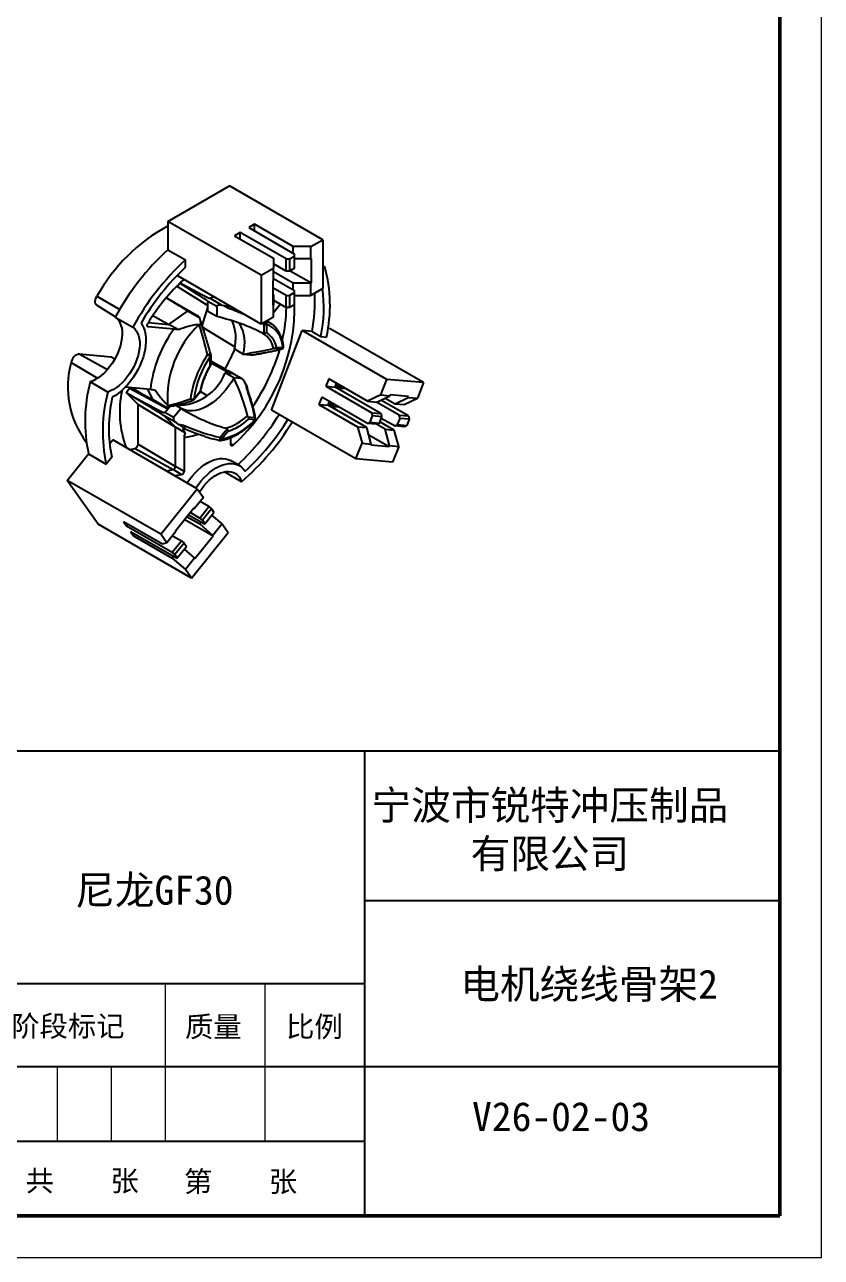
# Model space of a CAD drawing. Header units: millimetres. Extents: x 2517 to 77584, y 486 to 45347.
# Drawn here: x 3805.1 to 3843.5, y 1056 to 1115.4 of the extents above; entities that cross this region are included whole.
import ezdxf

# ---------------------------------------------------------------- set-up
doc = ezdxf.new("R2010")
doc.units = ezdxf.units.MM
for name, color, linetype, lineweight in [('实线', 7, 'Continuous', 25), ('引导线', 6, 'Continuous', 9), ('文本', 3, 'Continuous', 15), ('粗实线', 9, 'Continuous', 50)]:
    doc.layers.add(name, color=color, linetype=linetype, lineweight=lineweight)
doc.styles.get("Standard").update_dxf_attribs({"font": 'simfang.ttf'})

msp = doc.modelspace()

# ---------------------------------------------------------------- linework, layer by layer
at = {"color": 7, "linetype": 'Continuous', "lineweight": 25}
for p, q in [((3811.9997, 1105.8792), (3814.9696, 1107.5936)), ((3819.4668, 1104.9974), (3814.9696, 1107.5936)), ((3816.4969, 1103.283), (3811.9997, 1105.8792)), ((3811.9997, 1105.8792), (3811.9997, 1104.5153)), ((3816.1681, 1105.7383), (3815.8923, 1105.5791)), ((3815.8923, 1105.5791), (3818.0985, 1104.3055)), ((3818.0349, 1104.6607), (3816.1681, 1105.7383)), ((3816.1681, 1105.4199), (3816.1681, 1105.7383)), ((3815.4893, 1105.3465), (3815.2135, 1105.1873)), ((3815.2135, 1105.1873), (3817.0803, 1104.1096)), ((3817.6955, 1104.0729), (3815.4893, 1105.3465)), ((3815.4893, 1105.0281), (3815.4893, 1105.3465)), ((3818.8834, 1104.6607), (3819.4668, 1104.9974)), ((3819.4668, 1104.9974), (3819.4668, 1102.6458)), ((3811.9997, 1104.5153), (3812.8482, 1104.0254)), ((3818.8834, 1104.6607), (3818.0349, 1104.6607)), ((3818.0349, 1104.3423), (3818.0349, 1104.6607)), ((3818.0985, 1104.2076), (3818.0985, 1104.3055)), ((3818.8834, 1104.0728), (3818.8834, 1104.6607)), ((3812.8482, 1103.6683), (3812.8482, 1104.0254)), ((3817.0803, 1104.1096), (3817.0803, 1103.6197)), ((3817.6955, 1103.4849), (3817.0803, 1103.8401)), ((3817.6955, 1104.0729), (3817.8652, 1104.0729)), ((3817.6955, 1103.4849), (3817.6955, 1104.0729)), ((3817.8652, 1104.0729), (3818.0985, 1104.2076)), ((3817.8652, 1104.0729), (3817.8652, 1103.4849)), ((3818.0985, 1103.6197), (3818.0985, 1104.2076)), ((3818.8834, 1104.0728), (3818.0985, 1104.0728)), ((3818.9152, 1104.0911), (3818.8834, 1104.0728)), ((3818.9152, 1102.9153), (3818.9152, 1104.0911)), ((3819.4668, 1103.7422), (3819.5611, 1103.6878)), ((3819.5611, 1103.6878), (3819.4668, 1103.6142)), ((3816.4969, 1100.9313), (3812.4423, 1103.272)), ((3816.4969, 1103.283), (3817.0803, 1103.6197)), ((3816.4969, 1103.283), (3816.4969, 1100.9313)), ((3817.0803, 1103.0318), (3817.0803, 1103.6197)), ((3818.0349, 1102.8969), (3817.0803, 1103.448)), ((3817.0803, 1103.1296), (3818.0985, 1102.5418)), ((3817.8652, 1103.4849), (3817.6955, 1103.4849)), ((3818.0985, 1103.6197), (3817.8652, 1103.4849)), ((3817.8968, 1103.5032), (3818.9152, 1102.9153)), ((3812.4305, 1102.7572), (3813.9301, 1101.833)), ((3817.0803, 1103.0318), (3817.0485, 1103.0135)), ((3817.0485, 1103.0135), (3817.0485, 1101.8376)), ((3817.6955, 1102.3091), (3817.0485, 1102.6826)), ((3818.8834, 1102.8969), (3818.0349, 1102.8969)), ((3818.0349, 1102.5785), (3818.0349, 1102.8969)), ((3818.0985, 1102.4438), (3818.0985, 1102.5418)), ((3818.9152, 1102.9153), (3818.8834, 1102.8969)), ((3818.8834, 1102.309), (3818.8834, 1102.8969)), ((3819.4668, 1102.6458), (3818.8834, 1102.309)), ((3813.4816, 1101.2906), (3811.9177, 1102.1934)), ((3814.3544, 1101.7748), (3813.9301, 1102.0197)), ((3813.9301, 1101.833), (3813.9301, 1102.0197)), ((3814.6104, 1101.8327), (3814.0238, 1102.1713)), ((3817.0485, 1102.3642), (3817.0803, 1102.3459)), ((3817.0803, 1102.3459), (3817.0803, 1101.856)), ((3817.0803, 1102.0764), (3817.6955, 1101.7212)), ((3817.0803, 1101.4906), (3817.4019, 1101.8907)), ((3817.6955, 1102.3091), (3817.8652, 1102.3091)), ((3817.6955, 1101.7212), (3817.6955, 1102.3091)), ((3818.0985, 1102.4438), (3817.8652, 1102.3091)), ((3817.8652, 1102.3091), (3817.8652, 1101.7212)), ((3818.0985, 1101.8559), (3818.0985, 1102.4438)), ((3818.0985, 1102.309), (3818.8834, 1102.309)), ((3808.5787, 1101.8336), (3809.4807, 1101.2869)), ((3811.2788, 1101.3392), (3812.0421, 1100.9177)), ((3812.0421, 1100.9177), (3812.9454, 1101.5488)), ((3813.532, 1101.2101), (3812.9454, 1101.5488)), ((3813.6512, 1100.8428), (3813.9301, 1101.7272)), ((3813.9301, 1101.539), (3813.9301, 1101.833)), ((3814.3544, 1101.2941), (3813.9301, 1101.539)), ((3814.3544, 1101.7748), (3814.3544, 1101.2941)), ((3814.7149, 1101.8119), (3814.6104, 1101.8327)), ((3817.0803, 1101.856), (3817.0485, 1101.8376)), ((3817.0803, 1101.2681), (3817.0803, 1101.856)), ((3817.8652, 1101.7212), (3817.6955, 1101.7212)), ((3818.0985, 1101.8559), (3817.8652, 1101.7212)), ((3809.4682, 1101.264), (3810.3167, 1100.7742)), ((3812.2831, 1100.6891), (3811.0451, 1100.7998)), ((3811.0648, 1101.0051), (3812.0421, 1100.9177)), ((3812.5123, 1100.6462), (3812.0421, 1100.9177)), ((3813.56, 1101.1452), (3813.532, 1101.2101)), ((3813.6712, 1100.7823), (3815.2216, 1099.833)), ((3817.0803, 1101.2681), (3816.4969, 1100.9313)), ((3816.6297, 1100.4674), (3816.6297, 1100.9111)), ((3816.7456, 1100.929), (3816.7456, 1100.5207)), ((3817.0045, 1100.9335), (3816.7814, 1101.0956)), ((3819.8119, 1100.7038), (3819.7083, 1100.713)), ((3824.3091, 1098.1076), (3819.8119, 1100.7038)), ((3816.5631, 1100.4864), (3816.5731, 1100.4808)), ((3816.9877, 1096.7893), (3818.4726, 1100.6166)), ((3818.9455, 1100.5743), (3818.4726, 1100.6166)), ((3822.5455, 1098.2653), (3818.4726, 1100.6166)), ((3818.9455, 1100.5743), (3819.3698, 1100.3293)), ((3819.3698, 1100.3293), (3819.6376, 1100.3054)), ((3815.2016, 1099.73), (3815.6258, 1099.4851)), ((3816.4029, 1099.4989), (3816.3504, 1099.4847)), ((3816.5025, 1099.5198), (3816.5346, 1099.5259)), ((3817.4614, 1099.7277), (3817.1286, 1099.7575)), ((3817.2344, 1099.8253), (3817.5406, 1099.7979)), ((3807.7343, 1099.4916), (3809.2675, 1099.3545)), ((3809.2675, 1099.3545), (3809.4483, 1099.2554)), ((3814.042, 1098.96), (3814.042, 1099.3683)), ((3814.0772, 1098.9804), (3814.0772, 1099.4173)), ((3814.0772, 1099.0624), (3814.9765, 1098.5621)), ((3815.6258, 1099.4851), (3815.9863, 1099.4529)), ((3816.3504, 1099.4847), (3816.2686, 1099.4734)), ((3815.1803, 1098.3369), (3814.7561, 1098.5818)), ((3814.7561, 1098.5818), (3814.9765, 1098.5621)), ((3815.5634, 1098.2964), (3814.9686, 1098.6398)), ((3814.9765, 1098.5621), (3815.1166, 1098.5496)), ((3815.5409, 1098.3047), (3815.1166, 1098.5496)), ((3815.5409, 1098.3047), (3815.1803, 1098.3369)), ((3809.1053, 1097.6518), (3808.2567, 1098.1416)), ((3809.9579, 1097.8987), (3811.1588, 1097.7914)), ((3809.9933, 1097.6325), (3810.1595, 1097.8393)), ((3810.1595, 1097.8393), (3811.9928, 1096.8396)), ((3815.773, 1097.9965), (3815.7294, 1098.0837)), ((3819.7507, 1098.2894), (3819.6128, 1097.934)), ((3819.6128, 1097.934), (3821.819, 1096.6604)), ((3819.6128, 1097.934), (3820.0537, 1097.8945)), ((3821.6174, 1097.2117), (3819.7507, 1098.2894)), ((3820.0537, 1097.8945), (3820.1234, 1098.0742)), ((3822.2599, 1096.6209), (3820.0537, 1097.8945)), ((3820.0874, 1097.9815), (3820.3238, 1097.845)), ((3820.3253, 1097.9576), (3820.3137, 1097.9279)), ((3820.337, 1097.8409), (3820.5624, 1097.8208)), ((3822.2538, 1097.5135), (3822.5455, 1098.2653)), ((3824.3091, 1098.1076), (3822.5455, 1098.2653)), ((3824.3091, 1098.1076), (3824.0175, 1097.3558)), ((3809.9933, 1097.6325), (3810.2037, 1097.506)), ((3810.5679, 1097.051), (3809.9933, 1097.6325)), ((3810.9818, 1097.4422), (3811.838, 1096.9479)), ((3811.8739, 1096.9364), (3811.2873, 1097.275)), ((3813.2471, 1097.3193), (3813.5533, 1097.7002)), ((3813.2557, 1097.2931), (3813.5799, 1097.6963)), ((3813.5666, 1097.6798), (3813.8682, 1097.5015)), ((3819.4113, 1097.4146), (3819.2734, 1097.0592)), ((3821.6174, 1096.141), (3819.4113, 1097.4146)), ((3819.7143, 1097.0197), (3819.784, 1097.1994)), ((3822.2538, 1097.5135), (3821.6174, 1097.2117)), ((3821.6174, 1097.2117), (3822.0583, 1097.1723)), ((3823.1417, 1096.5421), (3822.0486, 1097.1731)), ((3822.0583, 1097.1723), (3822.6947, 1097.4741)), ((3822.2538, 1097.5135), (3822.6947, 1097.4741)), ((3823.5826, 1096.5027), (3822.2584, 1097.2671)), ((3822.4675, 1097.3663), (3822.9402, 1097.0934)), ((3822.6947, 1097.4741), (3822.7106, 1097.5151)), ((3823.5925, 1097.4363), (3822.7106, 1097.5151)), ((3822.9402, 1097.0934), (3823.5766, 1097.3953)), ((3823.3811, 1097.054), (3824.0175, 1097.3558)), ((3823.5766, 1097.3953), (3823.5925, 1097.4363)), ((3823.5766, 1097.3953), (3824.0175, 1097.3558)), ((3810.5679, 1097.051), (3812.3603, 1095.9675)), ((3810.5679, 1095.1439), (3810.5679, 1097.051)), ((3811.8527, 1096.6654), (3811.9928, 1096.8396)), ((3812.277, 1096.4205), (3811.8527, 1096.6654)), ((3811.9244, 1096.9297), (3811.8739, 1096.9364)), ((3811.9928, 1096.8396), (3812.0898, 1096.9604)), ((3812.6375, 1096.869), (3812.277, 1096.4205)), ((3812.3815, 1097.0167), (3812.6375, 1096.869)), ((3812.5619, 1096.9965), (3812.5619, 1097.0584)), ((3821.0606, 1094.4381), (3816.9877, 1096.7893)), ((3819.2734, 1097.0592), (3821.1401, 1095.9815)), ((3819.2734, 1097.0592), (3819.7143, 1097.0197)), ((3821.581, 1095.9421), (3819.7143, 1097.0197)), ((3819.748, 1097.1067), (3819.9844, 1096.9702)), ((3819.9859, 1097.0828), (3819.9743, 1097.0531)), ((3819.9976, 1096.9661), (3820.2229, 1096.946)), ((3821.8614, 1096.502), (3821.819, 1096.6604)), ((3821.819, 1096.6604), (3822.2599, 1096.6209)), ((3822.2599, 1096.6209), (3822.3023, 1096.4626)), ((3822.9402, 1097.0934), (3823.3811, 1097.054)), ((3823.1841, 1096.3838), (3823.1417, 1096.5421)), ((3823.1417, 1096.5421), (3823.5826, 1096.5027)), ((3812.3603, 1095.9675), (3811.8265, 1096.5078)), ((3812.4131, 1096.1692), (3811.8265, 1096.5078)), ((3812.8305, 1095.6961), (3812.3603, 1095.9675)), ((3812.3603, 1094.0724), (3812.3603, 1095.9675)), ((3812.5019, 1096.1081), (3812.4131, 1096.1692)), ((3815.8503, 1096.4628), (3816.1831, 1096.433)), ((3816.1888, 1096.3138), (3815.8826, 1096.3412)), ((3821.1401, 1095.9815), (3821.3523, 1095.1898)), ((3821.1401, 1095.9815), (3821.581, 1095.9421)), ((3821.7932, 1095.1504), (3821.581, 1095.9421)), ((3821.6174, 1096.141), (3821.7447, 1096.2013)), ((3822.0583, 1096.1015), (3821.6174, 1096.141)), ((3821.7447, 1096.2013), (3821.8614, 1096.502)), ((3821.7447, 1096.2013), (3822.1856, 1096.1619)), ((3822.3023, 1096.4626), (3821.8614, 1096.502)), ((3822.4629, 1095.8632), (3822.0486, 1096.1024)), ((3822.1856, 1096.1619), (3822.0583, 1096.1015)), ((3822.1856, 1096.1619), (3822.3023, 1096.4626)), ((3822.9038, 1095.8238), (3822.2099, 1096.2244)), ((3822.2796, 1096.404), (3822.9402, 1096.0227)), ((3822.9402, 1096.0227), (3823.0674, 1096.0831)), ((3823.3811, 1095.9833), (3822.9402, 1096.0227)), ((3823.0674, 1096.0831), (3823.1841, 1096.3838)), ((3823.0674, 1096.0831), (3823.5083, 1096.0436)), ((3823.625, 1096.3443), (3823.1841, 1096.3838)), ((3823.5083, 1096.0436), (3823.3811, 1095.9833)), ((3823.625, 1096.3443), (3823.5083, 1096.0436)), ((3823.5826, 1096.5027), (3823.625, 1096.3443)), ((3809.1904, 1095.1548), (3809.3452, 1095.3475)), ((3813.4182, 1092.9962), (3809.3452, 1095.3475)), ((3812.7846, 1095.4781), (3812.7846, 1093.8274)), ((3812.8002, 1095.8756), (3812.7864, 1095.8803)), ((3814.5197, 1095.4727), (3814.8525, 1095.8867)), ((3814.9051, 1095.7769), (3814.5988, 1095.3959)), ((3815.0332, 1095.1255), (3815.0332, 1095.4627)), ((3821.6727, 1095.6), (3822.6591, 1095.0306)), ((3822.675, 1095.0716), (3822.4629, 1095.8632)), ((3822.4629, 1095.8632), (3822.9038, 1095.8238)), ((3823.1159, 1095.0321), (3822.9038, 1095.8238)), ((3810.417, 1094.928), (3812.2507, 1093.9153)), ((3810.5679, 1095.1439), (3812.3603, 1094.0724)), ((3821.0606, 1094.4381), (3821.3523, 1095.1898)), ((3821.3523, 1095.1898), (3821.7932, 1095.1504)), ((3821.7773, 1095.1094), (3821.7932, 1095.1504)), ((3821.7773, 1095.1094), (3822.6591, 1095.0306)), ((3822.6591, 1095.0306), (3822.675, 1095.0716)), ((3822.675, 1095.0716), (3823.1159, 1095.0321)), ((3823.1159, 1095.0321), (3822.8242, 1094.2804)), ((3807.1573, 1093.3984), (3808.1802, 1094.6709)), ((3808.1802, 1094.6709), (3809.0287, 1094.181)), ((3809.2966, 1094.5142), (3809.0287, 1094.181)), ((3815.4431, 1094.1083), (3815.0188, 1094.3533)), ((3822.8242, 1094.2804), (3821.0606, 1094.4381)), ((3812.675, 1093.6704), (3812.2507, 1093.9153)), ((3812.7846, 1093.8274), (3812.3603, 1094.0724)), ((3815.5446, 1093.3358), (3814.7233, 1093.81)), ((3811.6545, 1090.8023), (3807.1573, 1093.3984)), ((3808.6423, 1091.2857), (3807.1573, 1093.3984)), ((3811.6545, 1090.8023), (3813.4182, 1092.9962)), ((3813.4182, 1092.9962), (3813.7099, 1092.5812)), ((3813.7099, 1092.5812), (3813.269, 1092.0327)), ((3813.975, 1092.1322), (3813.5474, 1092.379)), ((3813.253, 1092.0553), (3812.3712, 1090.9584)), ((3813.0832, 1091.844), (3813.5341, 1091.5837)), ((3813.269, 1092.0327), (3813.2255, 1092.021)), ((3813.253, 1092.0553), (3813.269, 1092.0327)), ((3813.5341, 1091.5837), (3813.975, 1092.1322)), ((3814.1023, 1092.0228), (3813.6614, 1091.4743)), ((3813.7781, 1091.3083), (3814.219, 1091.8568)), ((3813.975, 1092.1322), (3814.1023, 1092.0228)), ((3814.1023, 1092.0228), (3814.219, 1091.8568)), ((3813.1395, 1088.6895), (3808.6423, 1091.2857)), ((3811.7341, 1090.3303), (3809.8673, 1091.408)), ((3809.8673, 1091.408), (3810.0052, 1091.2118)), ((3810.0692, 1091.2915), (3810.0052, 1091.2118)), ((3810.0052, 1091.2118), (3812.2114, 1089.9382)), ((3812.8197, 1091.5163), (3814.1864, 1090.7273)), ((3812.9256, 1091.648), (3813.5341, 1091.2967)), ((3813.7356, 1091.2969), (3812.9896, 1091.7276)), ((3813.6614, 1091.4743), (3813.5341, 1091.5837)), ((3813.5981, 1091.3763), (3813.5341, 1091.2967)), ((3813.5341, 1091.2967), (3814.1705, 1090.7499)), ((3813.6614, 1091.4743), (3813.7781, 1091.3083)), ((3813.7356, 1091.2969), (3813.7781, 1091.3083)), ((3814.6114, 1091.2984), (3814.1138, 1091.726)), ((3814.6114, 1091.2984), (3814.1705, 1090.7499)), ((3814.6114, 1091.2984), (3814.9031, 1090.8834)), ((3810.2067, 1090.9251), (3810.3446, 1090.7289)), ((3812.4129, 1089.6515), (3810.2067, 1090.9251)), ((3810.4086, 1090.8085), (3810.3446, 1090.7289)), ((3810.3446, 1090.7289), (3812.2114, 1089.6512)), ((3811.9462, 1090.3873), (3811.6545, 1090.8023)), ((3812.3871, 1090.9357), (3811.9462, 1090.3873)), ((3812.2246, 1090.7336), (3812.6523, 1090.4867)), ((3812.3712, 1090.9584), (3812.3871, 1090.9357)), ((3813.1395, 1088.6895), (3814.9031, 1090.8834)), ((3813.3046, 1089.6303), (3814.1864, 1090.7273)), ((3814.1705, 1090.7499), (3814.1864, 1090.7273)), ((3811.9462, 1090.3873), (3811.7341, 1090.3303)), ((3812.2114, 1089.9382), (3812.6523, 1090.4867)), ((3812.7796, 1090.3774), (3812.3387, 1089.8289)), ((3812.4553, 1089.6629), (3812.8963, 1090.2114)), ((3812.6523, 1090.4867), (3812.7796, 1090.3774)), ((3812.7796, 1090.3774), (3812.8963, 1090.2114)), ((3812.7911, 1090.0805), (3813.2887, 1089.653)), ((3812.3387, 1089.8289), (3812.2114, 1089.9382)), ((3812.2754, 1089.7309), (3812.2114, 1089.6512)), ((3812.2114, 1089.6512), (3812.8478, 1089.1045)), ((3812.4553, 1089.6629), (3812.3387, 1089.8289)), ((3812.4129, 1089.6515), (3812.4553, 1089.6629)), ((3813.2887, 1089.653), (3812.8478, 1089.1045)), ((3813.2887, 1089.653), (3813.3046, 1089.6303)), ((3813.1395, 1088.6895), (3812.8478, 1089.1045))]:
    msp.add_line(p, q, dxfattribs=at)
at = {"color": 8, "linetype": 'Continuous', "lineweight": 25}
for p, q in [((3808.585, 1102.2721), (3809.6819, 1101.6395)), ((3814.0238, 1102.1713), (3814.2055, 1102.2541)), ((3811.0451, 1100.7998), (3811.0141, 1100.8177)), ((3817.4865, 1099.7309), (3817.4614, 1099.7277)), ((3807.3442, 1099.0742), (3808.6168, 1098.3205)), ((3807.7343, 1099.4916), (3809.0918, 1098.7449)), ((3811.2873, 1097.275), (3811.0253, 1097.8033)), ((3820.1118, 1098.0444), (3820.3137, 1097.9279)), ((3819.7724, 1097.1696), (3819.9743, 1097.0531)), ((3815.1429, 1095.0951), (3815.0332, 1095.1584))]:
    msp.add_line(p, q, dxfattribs=at)
at = {"color": 7, "linetype": 'Continuous', "lineweight": 25, "flags": 128}
for points in [[(3808.5787, 1101.8336), (3808.5472, 1101.8605), (3808.5196, 1101.9077), (3808.5052, 1101.9683), (3808.505, 1102.0389), (3808.5188, 1102.1159), (3808.5459, 1102.195), (3808.585, 1102.2721)], [(3809.4682, 1101.264), (3809.5559, 1101.1897), (3809.6312, 1101.0978), (3809.6932, 1100.9897), (3809.7413, 1100.8664), (3809.7748, 1100.7297), (3809.7933, 1100.5809), (3809.7966, 1100.4221), (3809.7847, 1100.2549), (3809.7577, 1100.0815), (3809.7159, 1099.904), (3809.6599, 1099.7244), (3809.5902, 1099.5449), (3809.5078, 1099.3676), (3809.4136, 1099.1948), (3809.3088, 1099.0284), (3809.1946, 1098.8704), (3809.0723, 1098.7227), (3808.9435, 1098.5872), (3808.8097, 1098.4653), (3808.6724, 1098.3587), (3808.5334, 1098.2685), (3808.3943, 1098.1959), (3808.2567, 1098.1416)], [(3810.3167, 1100.7742), (3810.4044, 1100.6998), (3810.4797, 1100.608), (3810.5418, 1100.4998), (3810.5898, 1100.3766), (3810.6233, 1100.2398), (3810.6418, 1100.0911), (3810.6451, 1099.9322), (3810.6332, 1099.7651), (3810.6062, 1099.5917), (3810.5644, 1099.4141), (3810.5084, 1099.2345), (3810.4388, 1099.055), (3810.3563, 1098.8778), (3810.2622, 1098.7049), (3810.1573, 1098.5385), (3810.0431, 1098.3805), (3809.9209, 1098.2329), (3809.792, 1098.0973), (3809.6582, 1097.9755), (3809.521, 1097.8689), (3809.3819, 1097.7787), (3809.2428, 1097.706), (3809.1053, 1097.6518)], [(3810.7061, 1100.9699), (3810.7809, 1100.8576), (3810.8422, 1100.7298), (3810.8893, 1100.5876), (3810.9218, 1100.4325), (3810.9394, 1100.266), (3810.9419, 1100.0896), (3810.9293, 1099.905), (3810.9017, 1099.7141), (3810.8594, 1099.5186), (3810.8028, 1099.3205), (3810.7324, 1099.1216), (3810.649, 1098.924), (3810.5532, 1098.7294), (3810.4461, 1098.5397), (3810.3286, 1098.3568), (3810.202, 1098.1824), (3810.0673, 1098.0183), (3809.926, 1097.866), (3809.7793, 1097.7269), (3809.6288, 1097.6024), (3809.4757, 1097.4937), (3809.3217, 1097.4019)], [(3811.0451, 1100.7998), (3811.0293, 1100.8043), (3811.0166, 1100.8145), (3811.0078, 1100.8298), (3811.0033, 1100.8494), (3811.0033, 1100.8723), (3811.008, 1100.8971), (3811.0169, 1100.9226), (3811.0297, 1100.9474)], [(3816.9937, 1100.9412), (3816.9939, 1100.9411), (3817.0045, 1100.9335)], [(3815.1803, 1098.3369), (3815.0583, 1098.1357), (3814.9262, 1097.9424), (3814.7852, 1097.7588), (3814.6365, 1097.5863), (3814.4815, 1097.4266), (3814.3215, 1097.2811), (3814.1579, 1097.1509), (3813.9922, 1097.0372), (3813.8257, 1096.9411), (3813.6599, 1096.8634), (3813.4963, 1096.8047), (3813.3363, 1096.7655), (3813.1813, 1096.7462), (3813.0327, 1096.7471), (3812.8917, 1096.7679), (3812.7595, 1096.8087), (3812.6375, 1096.869)], [(3820.3137, 1097.9279), (3820.3086, 1097.9118), (3820.3057, 1097.8961), (3820.3053, 1097.8815), (3820.3074, 1097.8684), (3820.3118, 1097.8575), (3820.3184, 1097.8491), (3820.3269, 1097.8435), (3820.337, 1097.8409)], [(3819.9743, 1097.0531), (3819.9692, 1097.037), (3819.9663, 1097.0213), (3819.9659, 1097.0067), (3819.968, 1096.9936), (3819.9724, 1096.9827), (3819.9789, 1096.9743), (3819.9875, 1096.9687), (3819.9976, 1096.9661)], [(3810.1549, 1094.8801), (3810.1752, 1094.883), (3810.417, 1094.928)], [(3815.1429, 1095.0951), (3815.1234, 1095.0798), (3815.1037, 1095.0696), (3815.0847, 1095.0652), (3815.0676, 1095.0666), (3815.0532, 1095.0739), (3815.0423, 1095.0867), (3815.0355, 1095.1042), (3815.0332, 1095.1255)], [(3812.9278, 1093.2793), (3813.0368, 1093.4345), (3813.169, 1093.6022), (3813.3082, 1093.7586), (3813.4533, 1093.9023), (3813.6027, 1094.0317), (3813.7551, 1094.1458), (3813.9089, 1094.2434), (3814.0628, 1094.3234), (3814.2151, 1094.3853), (3814.3646, 1094.4283), (3814.5096, 1094.4522), (3814.6488, 1094.4565), (3814.781, 1094.4413), (3814.9047, 1094.4068), (3815.0188, 1094.3533)], [(3813.3521, 1093.0344), (3813.4611, 1093.1895), (3813.5932, 1093.3573), (3813.7325, 1093.5137), (3813.8775, 1093.6573), (3814.0269, 1093.7868), (3814.1793, 1093.9009), (3814.3332, 1093.9984), (3814.487, 1094.0785), (3814.6394, 1094.1404), (3814.7888, 1094.1834), (3814.9339, 1094.2072), (3815.0731, 1094.2116), (3815.2052, 1094.1964), (3815.329, 1094.1619), (3815.4431, 1094.1083), (3815.5466, 1094.0363), (3815.6383, 1093.9464), (3815.7175, 1093.8395)], [(3811.9234, 1093.8591), (3812.0107, 1093.8707), (3812.2507, 1093.9153)], [(3812.675, 1093.6704), (3812.4349, 1093.6258), (3812.3476, 1093.6142)], [(3813.5215, 1092.8492), (3813.6122, 1092.9807), (3813.7311, 1093.1331), (3813.8573, 1093.2742), (3813.9891, 1093.4021), (3814.1251, 1093.5156), (3814.2635, 1093.6131), (3814.4028, 1093.6935), (3814.5413, 1093.7558), (3814.6772, 1093.7994), (3814.8091, 1093.8236), (3814.9352, 1093.8282), (3815.0541, 1093.8132), (3815.1644, 1093.7786), (3815.2648, 1093.725), (3815.354, 1093.6529), (3815.4309, 1093.5633), (3815.4947, 1093.4572), (3815.5446, 1093.3358)]]:
    msp.add_lwpolyline(points, dxfattribs=at)
at = {"color": 8, "linetype": 'Continuous', "lineweight": 25, "flags": 128}
for points in [[(3816.7423, 1101.073), (3816.8627, 1101.0205), (3816.9937, 1100.9412)], [(3816.5335, 1099.5259), (3816.5324, 1099.5257), (3816.5175, 1099.5247)], [(3813.9118, 1099.4591), (3813.9411, 1099.4691), (3813.9715, 1099.4757), (3814.0009, 1099.4782), (3814.0273, 1099.4767), (3814.049, 1099.4711), (3814.0645, 1099.4619), (3814.0727, 1099.4496), (3814.0731, 1099.4485)], [(3813.2471, 1097.3193), (3813.2519, 1097.3118), (3813.2551, 1097.3053), (3813.2568, 1097.2999), (3813.2569, 1097.2957), (3813.2557, 1097.2931)], [(3816.1901, 1096.2793), (3816.1924, 1096.2825), (3816.1943, 1096.2906), (3816.1931, 1096.3011), (3816.1888, 1096.3138)]]:
    msp.add_lwpolyline(points, dxfattribs=at)
at = {"color": 7, "linetype": 'Continuous', "lineweight": 25}
for centre, radius, start, end in [((3816.0611, 1098.1418), 8.5412, 118.39225, 151.080832), ((3820.4505, 1095.324), 12.4858, 132.596471, 151.592118), ((3821.299, 1094.8341), 12.4858, 132.596471, 151.592118), ((3820.9033, 1095.0741), 11.779, 133.145419, 149.964489), ((3812.8514, 1101.8439), 6.9584, 347.226013, 15.365797), ((3819.1737, 1096.0815), 9.4869, 132.444589, 149.142124), ((3812.2898, 1101.7385), 7.2189, 348.743036, 7.153871), ((3809.1259, 1101.7581), 8.9777, 312.083252, 1.931091), ((3811.3754, 1102.0273), 7.7083, 349.134653, 2.912059), ((3810.8504, 1101.7743), 6.8559, 346.418926, 359.556331), ((3817.2685, 1097.0879), 6.1501, 144.157131, 173.431509), ((3816.8717, 1097.3557), 4.8946, 133.788215, 183.800425), ((3813.2236, 1100.2671), 2.0496, 344.808787, 23.540517), ((3813.7866, 1100.0181), 1.9149, 343.839531, 29.793885), ((3816.661, 1101.0926), 0.1842, 260.228809, 297.357353), ((3816.2507, 1099.7363), 1.2914, 2.736508, 67.464826), ((3816.1503, 1099.5829), 1.1108, 12.606252, 57.595083), ((3805.7849, 1103.741), 10.2603, 330.96557, 336.91188), ((3807.8198, 1102.5649), 9.9917, 325.905732, 343.375808), ((3817.4414, 1099.83), 0.1043, 281.074425, 342.059295), ((3817.4558, 1099.8469), 0.12, 284.836072, 0), ((3817.4558, 1099.8469), 0.12, 0, 7.979181), ((3811.5394, 1097.8862), 4.3601, 164.189161, 217.269625), ((3807.8212, 1099.0194), 0.4801, 100.430501, 173.441821), ((3818.065, 1096.6231), 5.0291, 145.672625, 171.916016), ((3818.0171, 1096.6473), 4.8171, 145.60771, 171.980934), ((3817.762, 1096.792), 4.3056, 149.7665, 167.822143), ((3813.3921, 1098.5747), 1.0258, 50.682962, 59.560011), ((3813.9572, 1099.4173), 0.12, 0, 15.087936), ((3812.4695, 1099.477), 2.4555, 269.113939, 338.621337), ((3815.52, 1096.2453), 7.5068, 165.367544, 192.106595), ((3814.6337, 1096.695), 4.9541, 167.861851, 200.291373), ((3816.3685, 1095.7554), 7.5068, 165.367544, 192.106595), ((3816.081, 1095.899), 6.9243, 167.464889, 191.536786), ((3813.18, 1097.5241), 0.2155, 244.079999, 288.119168), ((3813.1622, 1097.3683), 0.12, 290.34549, 321.205428), ((3807.4368, 1102.6852), 11.6497, 312.904319, 328.374119), ((3814.3386, 1095.3393), 1.6491, 155.619883, 160.17804), ((3814.0375, 1098.2044), 2.864, 281.303454, 318.69117), ((3814.1468, 1098.2346), 2.4045, 285.647885, 314.346739), ((3814.1654, 1098.187), 2.5211, 287.061938, 312.932686), ((3807.6812, 1102.5066), 12.0805, 310.610901, 328.586038), ((3807.8925, 1102.4179), 11.6112, 312.370509, 328.386799), ((3816.0536, 1096.3671), 0.1454, 338.49804, 26.962392), ((3816.104, 1096.3628), 0.12, 315.896, 0), ((3816.104, 1096.3628), 0.12, 0, 9.707592), ((3814.2806, 1095.147), 0.404, 38.037695, 53.72483), ((3810.3313, 1095.1485), 0.2366, 291.241973, 358.896527), ((3814.514, 1095.4449), 0.12, 258.114518, 277.000849), ((3812.1884, 1094.0757), 0.172, 291.241732, 358.896717), ((3812.6126, 1093.8307), 0.172, 291.241732, 358.896717)]:
    msp.add_arc(centre, radius, start, end, dxfattribs=at)
at = {"color": 8, "linetype": 'Continuous', "lineweight": 25}
for centre, radius, start, end in [((3816.7338, 1101.093), 1.801, 158.252834, 161.898672), ((3813.575, 1100.847), 0.0714, 24.339761, 95.651917), ((3815.3923, 1101.7016), 1.4684, 327.43025, 333.857577), ((3816.6355, 1100.9902), 0.1259, 330.956184, 38.388472), ((3816.0311, 1099.5602), 1.0687, 10.246637, 59.508423), ((3817.5018, 1099.8596), 0.0729, 302.160523, 3.088913), ((3814.0169, 1099.4234), 0.0606, 294.524898, 354.154677), ((3815.8128, 1097.6959), 0.053, 22.35906, 73.730407), ((3813.1855, 1097.3574), 0.1033, 195.236927, 280.256101), ((3812.0739, 1097.0426), 0.0837, 242.699398, 278.677089), ((3816.152, 1096.3683), 0.0718, 11.792479, 64.26971), ((3812.6083, 1097.7729), 2.3015, 274.392794, 291.169306), ((3846.0369, 1088.7991), 32.216, 168.044515, 168.308373), ((3814.5112, 1095.4135), 0.0894, 281.230198, 348.683454)]:
    msp.add_arc(centre, radius, start, end, dxfattribs=at)
at = {"color": 7, "linetype": 'Continuous', "lineweight": 25}
for centre, major_axis, ratio, start_param, end_param in [((3809.1538, 1104.8751), (4.7762, -2.8561), 0.0151123, 0.0090367, 0.7816211), ((3809.1538, 1104.8751), (4.8707, -2.7032), 0.013391, 5.5017483, 6.2732911), ((3808.0931, 1104.2627), (4.8529, -2.7134), 0.0166634, 6.2751127, 6.9562026), ((3813.5255, 1101.1267), (-0.0524, 0.1655), 0.2019379, 5.1758749, 6.0659115), ((3814.5862, 1101.739), (0.2311, -0.0433), 0.4107788, 1.5428166, 3.2183327), ((3813.3758, 1099.4531), (4.8057, -0.8991), 0.4102814, 0.9239104, 1.4429589), ((3813.3322, 1099.5153), (4.223, 0.4281), 0.072975, 5.2791394, 5.7981879), ((3812.1698, 1099.3648), (5.797, 0.5904), 0.0724335, 5.5530386, 5.8551281), ((3810.213, 1101.2466), (4.9042, -2.6969), 0.0052984, 6.2711143, 6.9494283), ((3816.1757, 1099.4774), (0.2031, 0.0206), 0.073042, 3.504308, 5.1798241), ((3813.2449, 1099.2902), (-2.4295, 3.9866), 0.2690752, 3.7925819, 4.3116304), ((3806.5036, 1100.1659), (4.7838, -2.8915), 0.007461, 5.6157029, 6.2949096), ((3815.6454, 1098.1105), (-0.1169, 0.1917), 0.2693801, 4.4110851, 6.0866012), ((3812.6032, 1100.4821), (-3.332, 5.481), 0.2666187, 3.7345113, 4.0366008), ((3807.0339, 1099.4114), (4.7928, -2.9039), 0.0030923, 0.01228, 0.850038), ((3807.0339, 1099.4114), (4.819, -2.7456), 0.0208798, 5.4420746, 6.2798326), ((3811.936, 1097.0298), (0.123, 0.0553), 0.6239313, 3.5641942, 3.9307946), ((3813.3322, 1099.3406), (3.96, -2.9905), 0.490641, 4.9019723, 5.4210208), ((3812.4664, 1096.2753), (0.1905, -0.1438), 0.4912426, 3.1267003, 4.8022164), ((3812.1698, 1100.2319), (5.4422, -4.1114), 0.4858011, 5.1794186, 5.4815082)]:
    msp.add_ellipse(centre, major_axis=major_axis, ratio=ratio, start_param=start_param, end_param=end_param, dxfattribs=at)
at = {"color": 8, "linetype": 'Continuous', "lineweight": 25}
for start_param, end_param in [(1.0250951, 1.1646979), (0.8626083, 0.8805454)]:
    msp.add_ellipse((3811.953, 1099.6732), major_axis=(6.6059, -1.2308), ratio=0.4062791, start_param=start_param, end_param=end_param, dxfattribs=at)
at = {"color": 7, "linetype": 'Continuous', "lineweight": 25}
for points in [[(3815.0219, 1101.6526), (3814.9126, 1101.6934), (3814.8104, 1101.7467), (3814.7149, 1101.8119)], [(3813.5137, 1100.8819), (3813.504, 1100.8842), (3813.4943, 1100.8866), (3813.4847, 1100.8891)], [(3813.9118, 1099.4591), (3813.7854, 1099.9687), (3813.6512, 1100.4407), (3813.5137, 1100.8819)], [(3816.6297, 1100.4674), (3816.6721, 1100.4684), (3816.7168, 1100.4903), (3816.7456, 1100.5207)], [(3816.3504, 1099.4847), (3816.3907, 1099.4982), (3816.4461, 1099.5115), (3816.5175, 1099.5247)], [(3817.1286, 1099.7575), (3817.1083, 1099.7555), (3817.0934, 1099.7529), (3817.0827, 1099.7503)], [(3817.1286, 1099.7575), (3817.1689, 1099.7614), (3817.2096, 1099.789), (3817.2344, 1099.8253)], [(3811.1588, 1097.7914), (3811.2219, 1097.7857), (3811.2998, 1097.7712), (3811.388, 1097.7485)], [(3815.8276, 1097.7468), (3815.7963, 1097.8367), (3815.7783, 1097.9199), (3815.773, 1097.9965)], [(3812.0125, 1097.0127), (3812.3458, 1097.0762), (3812.7022, 1097.1763), (3813.0858, 1097.3303)], [(3811.9879, 1097.0312), (3811.9961, 1097.0251), (3812.0043, 1097.0189), (3812.0125, 1097.0127)], [(3812.5019, 1096.1081), (3812.6177, 1096.0953), (3812.7294, 1096.0663), (3812.8366, 1096.0201)], [(3815.8503, 1096.4628), (3815.8751, 1096.4268), (3815.8867, 1096.3793), (3815.8826, 1096.3412)], [(3812.8172, 1095.8676), (3812.8116, 1095.8702), (3812.8059, 1095.8729), (3812.8002, 1095.8756)], [(3814.8525, 1095.8867), (3814.8379, 1095.9037), (3814.8171, 1095.9137), (3814.7953, 1095.9192)], [(3814.8525, 1095.8867), (3814.8814, 1095.8531), (3814.901, 1095.8103), (3814.9051, 1095.7769)]]:
    msp.add_open_spline(points, degree=3, dxfattribs=at)
for points, knots in [([(3814.7149, 1101.8119), (3814.7507, 1101.806), (3814.8231, 1101.7941), (3814.9246, 1101.7862), (3814.9885, 1101.7865), (3815.0155, 1101.7866)], [0, 0, 0, 0, 0.3611938, 0.7307768, 1, 1, 1, 1]), ([(3812.5123, 1100.6462), (3812.4682, 1100.6576), (3812.427, 1100.6668), (3812.3503, 1100.6812), (3812.3145, 1100.6863), (3812.2831, 1100.6891)], [0, 0, 0, 0, 0.5, 0.5, 1, 1, 1, 1]), ([(3813.4847, 1100.8891), (3813.4446, 1100.8991), (3813.3999, 1100.8992), (3813.3128, 1100.8934), (3813.2697, 1100.8872), (3813.1413, 1100.8638), (3813.0582, 1100.8424), (3812.8156, 1100.7711), (3812.6603, 1100.713), (3812.5123, 1100.6462)], [0, 0, 0, 0, 0.125, 0.125, 0.25, 0.25, 0.5, 0.5, 1, 1, 1, 1]), ([(3813.5137, 1100.8819), (3813.5167, 1100.8811), (3813.5199, 1100.8806), (3813.5232, 1100.8804), (3813.5265, 1100.8801), (3813.53, 1100.8803), (3813.5333, 1100.8809), (3813.5363, 1100.8814), (3813.5392, 1100.8823), (3813.5418, 1100.8835), (3813.5449, 1100.8849), (3813.5476, 1100.8867), (3813.5499, 1100.8886), (3813.554, 1100.8919), (3813.557, 1100.8957), (3813.5595, 1100.8995), (3813.5634, 1100.9055), (3813.566, 1100.9118), (3813.568, 1100.9181)], [0, 0, 0, 0, 0.00001678853, 0.00001678853, 0.00001678853, 0.00003385531, 0.00003385531, 0.00003385531, 0.00004908839, 0.00004908839, 0.00004908839, 0.00006741658, 0.00006741658, 0.00006741658, 0.0000991218, 0.0000991218, 0.0000991218, 0.00014899221, 0.00014899221, 0.00014899221, 0.00014899221]), ([(3813.568, 1100.9181), (3813.5802, 1100.9566), (3813.5831, 1100.9947), (3813.5814, 1101.0709), (3813.5756, 1101.109), (3813.56, 1101.1452)], [0, 0, 0, 0, 0.5, 0.5, 1, 1, 1, 1]), ([(3813.6401, 1100.8769), (3813.6371, 1100.8858), (3813.6229, 1100.9276), (3813.6001, 1101.0031), (3813.5815, 1101.0748), (3813.5732, 1101.1068)], [0, 0, 0, 0, 0.1303153, 0.611451, 1, 1, 1, 1]), ([(3814.0731, 1099.4485), (3814.0581, 1099.5035), (3814.0139, 1099.666), (3813.9374, 1099.9336), (3813.8417, 1100.2528), (3813.7421, 1100.5698), (3813.6739, 1100.775), (3813.6401, 1100.8765)], [0, 0, 0, 0, 0.1081092, 0.3192902, 0.5403284, 0.7728305, 1, 1, 1, 1]), ([(3817.5746, 1099.8636), (3817.5695, 1099.8966), (3817.5549, 1099.9921), (3817.52, 1100.1425), (3817.4655, 1100.3101), (3817.3973, 1100.4651), (3817.316, 1100.6064), (3817.2227, 1100.7336), (3817.1166, 1100.8434), (3817.0393, 1100.9125), (3816.9949, 1100.94), (3816.9926, 1100.9414)], [0, 0, 0, 0, 0.0706081, 0.2040017, 0.3372495, 0.4700582, 0.6021981, 0.7334606, 0.8637288, 0.9930464, 1, 1, 1, 1]), ([(3816.5666, 1100.4846), (3816.5773, 1100.479), (3816.5887, 1100.4742), (3816.6003, 1100.4711), (3816.61, 1100.4686), (3816.6201, 1100.4671), (3816.6297, 1100.4674)], [0, 0, 0, 0, 0.00006050247, 0.00006050247, 0.00006050247, 0.00011136818, 0.00011136818, 0.00011136818, 0.00011136818]), ([(3816.4036, 1099.4963), (3816.4123, 1099.4988), (3816.4359, 1099.5056), (3816.4707, 1099.5138), (3816.4992, 1099.5192), (3816.5025, 1099.5198)], [0, 0, 0, 0, 0.3398778, 0.9223164, 1, 1, 1, 1]), ([(3816.5335, 1099.5259), (3816.5812, 1099.5348), (3816.7174, 1099.5601), (3816.9271, 1099.6016), (3817.1528, 1099.6498), (3817.3382, 1099.6926), (3817.4425, 1099.7195), (3817.4865, 1099.7309)], [0, 0, 0, 0, 0.1324183, 0.3782185, 0.6131177, 0.8367017, 1, 1, 1, 1]), ([(3813.5808, 1097.6972), (3813.5845, 1097.7164), (3813.601, 1097.8008), (3813.6392, 1097.9532), (3813.7002, 1098.1542), (3813.7736, 1098.3561), (3813.8583, 1098.5571), (3813.9542, 1098.7556), (3814.0286, 1098.8939), (3814.0708, 1098.9655), (3814.0755, 1098.9734)], [0, 0, 0, 0, 0.0455993, 0.201126, 0.3568062, 0.5126092, 0.6685122, 0.8244885, 0.9805098, 1, 1, 1, 1]), ([(3814.076, 1098.9803), (3814.0763, 1098.9792), (3814.0783, 1098.9732), (3814.068, 1098.9655), (3814.053, 1098.9611), (3814.0425, 1098.96), (3814.042, 1098.96)], [0, 0, 0, 0, 0.0964603, 0.5157197, 0.9798165, 1, 1, 1, 1]), ([(3811.388, 1097.7485), (3811.4655, 1097.6335), (3811.552, 1097.5156), (3811.6973, 1097.3339), (3811.7486, 1097.2722), (3811.8317, 1097.1793), (3811.8606, 1097.1482), (3811.9217, 1097.0871), (3811.9542, 1097.0567), (3811.9879, 1097.0312)], [0, 0, 0, 0, 0.5, 0.5, 0.75, 0.75, 0.875, 0.875, 1, 1, 1, 1]), ([(3815.773, 1097.9965), (3815.7864, 1097.9659), (3815.8099, 1097.9125), (3815.8229, 1097.8532), (3815.8285, 1097.8278)], [0, 0, 0, 0, 0.5720297, 1, 1, 1, 1]), ([(3815.8622, 1097.7159), (3815.859, 1097.7247), (3815.845, 1097.764), (3815.8366, 1097.8001), (3815.83, 1097.8282)], [0, 0, 0, 0, 0.2253426, 1, 1, 1, 1]), ([(3816.2222, 1096.383), (3816.214, 1096.4291), (3816.1895, 1096.566), (3816.1367, 1096.8033), (3816.0584, 1097.1013), (3815.967, 1097.407), (3815.8961, 1097.6154), (3815.8618, 1097.7161)], [0, 0, 0, 0, 0.1083293, 0.3223328, 0.5459002, 0.7805349, 1, 1, 1, 1]), ([(3812.0865, 1096.9598), (3812.1329, 1096.9676), (3812.2643, 1096.9896), (3812.4833, 1097.036), (3812.742, 1097.1031), (3812.981, 1097.1757), (3813.136, 1097.2314), (3813.2039, 1097.2558)], [0, 0, 0, 0, 0.1324149, 0.3757245, 0.6079087, 0.8283456, 1, 1, 1, 1]), ([(3813.5801, 1097.6974), (3813.5789, 1097.6963), (3813.5762, 1097.6941), (3813.5627, 1097.6973), (3813.5537, 1097.7001), (3813.5533, 1097.7002)], [0, 0, 0, 0, 0.452695, 0.9771887, 1, 1, 1, 1]), ([(3811.9244, 1096.9297), (3811.9527, 1096.9259), (3811.9743, 1096.9293), (3812.0109, 1096.9429), (3812.0266, 1096.9524), (3812.0355, 1096.9682)], [0, 0, 0, 0, 0.5, 0.5, 1, 1, 1, 1]), ([(3811.9888, 1096.9344), (3811.9908, 1096.9352), (3812.0211, 1096.947), (3812.0539, 1096.9545), (3812.0807, 1096.9586), (3812.0861, 1096.9594)], [0, 0, 0, 0, 0.0524889, 0.8098486, 1, 1, 1, 1]), ([(3812.0355, 1096.9682), (3812.0369, 1096.9707), (3812.0379, 1096.9737), (3812.0379, 1096.9775), (3812.0379, 1096.9796), (3812.0375, 1096.9821), (3812.0365, 1096.9849), (3812.0358, 1096.9869), (3812.0347, 1096.9891), (3812.0333, 1096.9915), (3812.0321, 1096.9933), (3812.0307, 1096.9953), (3812.029, 1096.9974), (3812.0273, 1096.9994), (3812.0253, 1097.0016), (3812.0232, 1097.0036), (3812.0206, 1097.006), (3812.0179, 1097.0084), (3812.0151, 1097.0106), (3812.0142, 1097.0113), (3812.0133, 1097.012), (3812.0125, 1097.0127)], [0, 0, 0, 0, 0.00004878301, 0.00004878301, 0.00004878301, 0.00007663071, 0.00007663071, 0.00007663071, 0.00009554577, 0.00009554577, 0.00009554577, 0.00011004915, 0.00011004915, 0.00011004915, 0.0001246182, 0.0001246182, 0.0001246182, 0.00014250014, 0.00014250014, 0.00014250014, 0.00014830304, 0.00014830304, 0.00014830304, 0.00014830304]), ([(3812.7872, 1095.8985), (3812.7427, 1095.9334), (3812.6959, 1095.9684), (3812.6005, 1096.0387), (3812.5514, 1096.074), (3812.5019, 1096.1081)], [0, 0, 0, 0, 0.5, 0.5, 1, 1, 1, 1]), ([(3814.5286, 1095.3258), (3814.5587, 1095.33), (3814.645, 1095.3421), (3814.7903, 1095.3756), (3814.9646, 1095.4315), (3815.141, 1095.5048), (3815.3182, 1095.5945), (3815.4953, 1095.7001), (3815.671, 1095.8209), (3815.8444, 1095.9561), (3816.0115, 1096.1023), (3816.1258, 1096.2131), (3816.1837, 1096.2727), (3816.1901, 1096.2793)], [0, 0, 0, 0, 0.0555305, 0.1590503, 0.2628725, 0.3670251, 0.4713658, 0.5757869, 0.6802023, 0.7845717, 0.8888779, 0.9876267, 1, 1, 1, 1]), ([(3815.8275, 1096.5151), (3815.8293, 1096.5064), (3815.8322, 1096.4971), (3815.8365, 1096.4875), (3815.8401, 1096.4794), (3815.8447, 1096.4709), (3815.8503, 1096.4628)], [0, 0, 0, 0, 0.00006050247, 0.00006050247, 0.00006050247, 0.00011136818, 0.00011136818, 0.00011136818, 0.00011136818]), ([(3812.7665, 1095.8872), (3812.7662, 1095.8873), (3812.7524, 1095.8921), (3812.7456, 1095.8858), (3812.7317, 1095.8678), (3812.7487, 1095.8156), (3812.7919, 1095.7477), (3812.8242, 1095.7046), (3812.8305, 1095.6961)], [0, 0, 0, 0, 0.0025013, 0.1080685, 0.214134, 0.56346, 0.9138444, 1, 1, 1, 1]), ([(3812.8305, 1095.6961), (3812.8154, 1095.6665), (3812.804, 1095.6334), (3812.7885, 1095.5597), (3812.7846, 1095.5199), (3812.7846, 1095.4781)], [0, 0, 0, 0, 0.5, 0.5, 1, 1, 1, 1]), ([(3812.8172, 1095.8676), (3812.819, 1095.8668), (3812.8206, 1095.8661), (3812.8218, 1095.8658), (3812.823, 1095.8654), (3812.8238, 1095.8654), (3812.824, 1095.8658), (3812.8241, 1095.8662), (3812.8238, 1095.8669), (3812.8231, 1095.8678), (3812.8222, 1095.869), (3812.8208, 1095.8705), (3812.819, 1095.8722), (3812.816, 1095.875), (3812.8122, 1095.8784), (3812.8081, 1095.8818), (3812.8017, 1095.8871), (3812.7945, 1095.8928), (3812.7872, 1095.8985)], [0, 0, 0, 0, 0.00001678853, 0.00001678853, 0.00001678853, 0.00003385531, 0.00003385531, 0.00003385531, 0.00004908839, 0.00004908839, 0.00004908839, 0.00006741658, 0.00006741658, 0.00006741658, 0.0000991218, 0.0000991218, 0.0000991218, 0.00014899221, 0.00014899221, 0.00014899221, 0.00014899221]), ([(3813.7838, 1095.5161), (3813.6792, 1095.548), (3813.351, 1095.6481), (3813.0336, 1095.7786), (3812.8172, 1095.8676)], [0, 0, 0, 0, 0.3183919, 1, 1, 1, 1]), ([(3813.7824, 1095.5123), (3813.7902, 1095.5097), (3813.9232, 1095.4655), (3814.1589, 1095.4023), (3814.3885, 1095.3503), (3814.4893, 1095.3275)], [0, 0, 0, 0, 0.0338094, 0.5756567, 1, 1, 1, 1])]:
    msp.add_open_spline(points, degree=3, knots=knots, dxfattribs=at)
at = {"layer": '实线'}
for p, q in [((3769.473, 1080.3585), (3841.473, 1080.3585)), ((3821.473, 1080.3585), (3821.473, 1057.9585)), ((3821.473, 1073.1585), (3841.473, 1073.1585)), ((3801.4806, 1069.1585), (3821.473, 1069.1585)), ((3801.4806, 1065.1585), (3841.473, 1065.1585)), ((3801.4806, 1061.5585), (3821.473, 1061.5585)), ((3769.473, 1057.9585), (3841.473, 1057.9585))]:
    msp.add_line(p, q, dxfattribs=at)
at = {"layer": '引导线'}
for p, q in [((3843.473, 1055.9585), (3843.473, 1174.7585)), ((3675.473, 1055.9585), (3843.473, 1055.9585))]:
    msp.add_line(p, q, dxfattribs=at)
at = {"layer": '文本', "ltscale": 0.2}
for p, q in [((3811.873, 1069.1585), (3811.873, 1061.5585)), ((3816.673, 1069.1585), (3816.673, 1061.5585)), ((3806.673, 1065.1585), (3806.673, 1061.5585)), ((3809.273, 1065.1585), (3809.273, 1061.5585))]:
    msp.add_line(p, q, dxfattribs=at)
at = {"layer": '粗实线'}
for p, q in [((3841.473, 1057.9585), (3841.473, 1172.7585)), ((3685.473, 1057.9585), (3841.473, 1057.9585))]:
    msp.add_line(p, q, dxfattribs=at)

# ---------------------------------------------------------------- texts
at = {"layer": '实线', "char_height": 1.4, "attachment_point": 5}
for s, insert, width in [('宁波市锐特冲压制品\\P有限公司', (3830.4017, 1076.5017), 25.27192), ('尼龙GF30', (3811.35, 1073.5755), 15.7484), (' 电机绕线骨架2', (3831.8154, 1069.0458), 18.401), ('V26-02-03', (3830.9376, 1062.7323), 18.401)]:
    msp.add_mtext(s, dxfattribs=dict(at, insert=insert, width=width))
at = {"layer": '文本', "ltscale": 0.2, "char_height": 1, "width": 5.80464, "attachment_point": 5}
for s, insert in [('阶段标记', (3807.1838, 1067.0436)), ('质量', (3814.1889, 1067.0203)), ('比例', (3819.0574, 1067.0203)), ('共    张', (3807.8759, 1059.5907)), ('第    张', (3815.5025, 1059.5547))]:
    msp.add_mtext(s, dxfattribs=dict(at, insert=insert))

doc.saveas('drawing.dxf')
